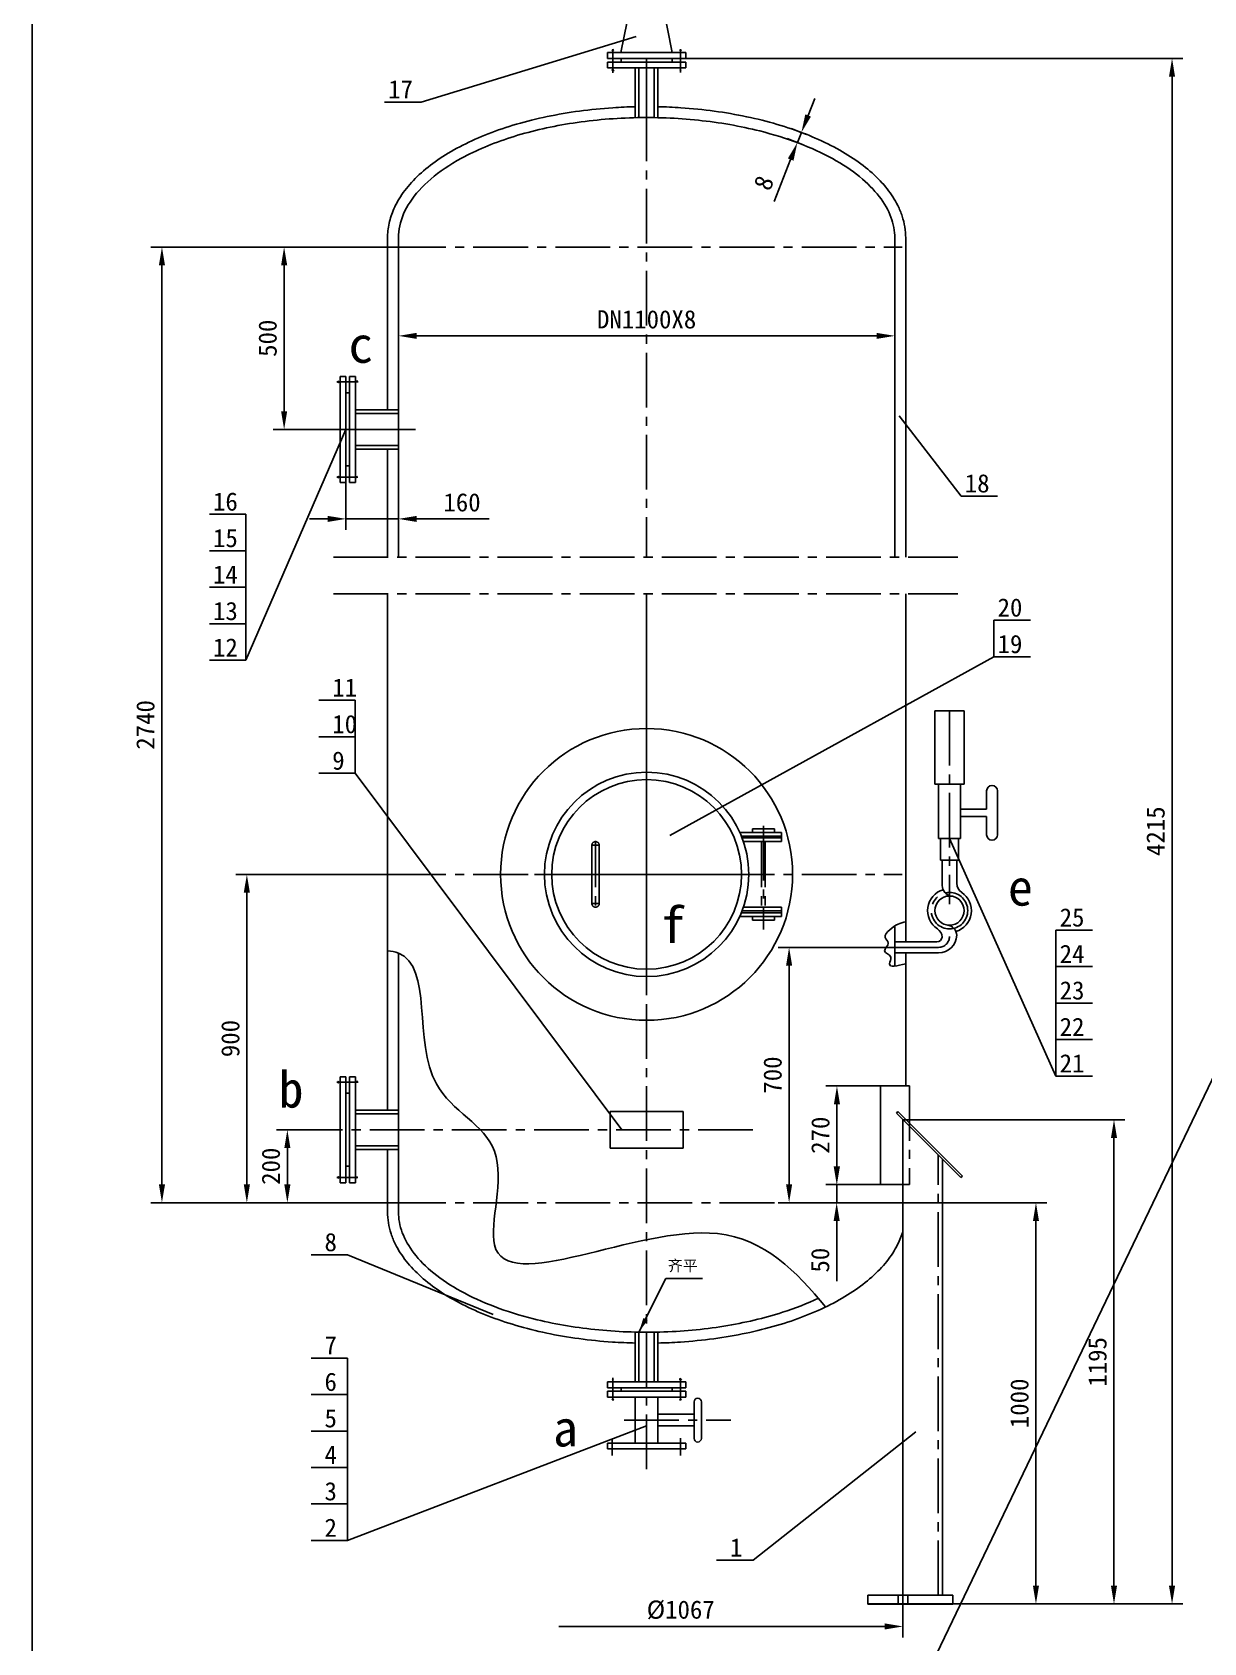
# Model space of a CAD drawing. Extents: x 8550 to 10310, y 662 to 1847.
# Drawn here: x 8885.4 to 9206.4, y 1178.1 to 1619.6 of the extents above; entities that cross this region are included whole.
import ezdxf

# ---------------------------------------------------------------- set-up
doc = ezdxf.new("R2010")
doc.units = 0
doc.header["$LTSCALE"] = 10
doc.header["$MEASUREMENT"] = 0
doc.linetypes.add('CENTER', pattern=[2, 1.25, -0.25, 0.25, -0.25])
doc.linetypes.add('CENTER2', pattern=[1.125, 0.75, -0.125, 0.125, -0.125])
doc.layers.get('0').update_dxf_attribs({"color": 1, "linetype": 'CENTER'})
doc.layers.get('DEFPOINTS').update_dxf_attribs({"linetype": 'CONTINUOUS'})
doc.layers.add('2', color=7, linetype='CONTINUOUS')
doc.dimstyles.get("Standard").update_dxf_attribs({"dimscale": 2, "dimtxt": 3.5, "dimasz": 2, "dimexe": 1.5, "dimexo": 0, "dimgap": 1, "dimtad": 1, "dimdec": 0, "dimdsep": 46, "dimlunit": 6, "dimtxsty": 'Standard', "dimcen": 0, "dimadec": 0, "dimazin": 0, "dimtfac": 1, "dimtdec": 0, "dimtmove": 0, "dimatfit": 1, "dimfxl": 0, "dimtolj": 1, "dimtzin": 0, "dimarcsym": 0})
doc.dimstyles.new('STANDARD$0', dxfattribs={"dimscale": 2, "dimtxt": 2.5, "dimasz": 2.5, "dimexe": 1.5, "dimexo": 0, "dimgap": 1, "dimtad": 1, "dimdec": 4, "dimdsep": 46, "dimlunit": 6, "dimtxsty": 'Standard', "dimcen": 0, "dimadec": 0, "dimazin": 0, "dimtfac": 1, "dimtdec": 4, "dimtmove": 0, "dimatfit": 1, "dimfxl": 0, "dimtolj": 1, "dimtzin": 0, "dimarcsym": 0})

# ---------------------------------------------------------------- blocks, each defined once
blk = doc.blocks.new('*D57')
at = {"layer": '2', "color": 0, "lineweight": -2}
for p, q in [((8983.72, 1560.72), (8951.39, 1560.72)), ((8954.39, 1555.72), (8954.39, 1515.72)), ((8985.72, 1510.72), (8951.39, 1510.72))]:
    blk.add_line(p, q, dxfattribs=at)
at = {"layer": '2', "color": 0}
for points in [[(8953.56, 1555.72), (8955.23, 1555.72), (8954.39, 1560.72)], [(8953.56, 1515.72), (8955.23, 1515.72), (8954.39, 1510.72)]]:
    blk.add_solid(points, dxfattribs=at)
at = {"layer": 'DEFPOINTS', "color": 0}
for p in [(8983.72, 1560.72), (8954.39, 1510.72), (8985.72, 1510.72)]:
    blk.add_point(p, dxfattribs=at)
at = {"layer": '2', "color": 0, "insert": (8949.89, 1535.72), "char_height": 5, "attachment_point": 5, "rotation": 90}
blk.add_mtext('\\A1;500', dxfattribs=at)
blk = doc.blocks.new('*D58')
at = {"layer": '2', "color": 0, "lineweight": -2}
for p, q in [((8967.88, 1318.75), (8952.28, 1318.75)), ((8955.28, 1313.75), (8955.28, 1303.75)), ((8983.72, 1298.75), (8952.28, 1298.75))]:
    blk.add_line(p, q, dxfattribs=at)
at = {"layer": '2', "color": 0}
for points in [[(8954.44, 1313.75), (8956.11, 1313.75), (8955.28, 1318.75)], [(8954.44, 1303.75), (8956.11, 1303.75), (8955.28, 1298.75)]]:
    blk.add_solid(points, dxfattribs=at)
at = {"layer": 'DEFPOINTS', "color": 0}
for p in [(8967.88, 1318.75), (8955.28, 1298.75), (8983.72, 1298.75)]:
    blk.add_point(p, dxfattribs=at)
at = {"layer": '2', "color": 0, "insert": (8950.78, 1308.75), "char_height": 5, "attachment_point": 5, "rotation": 90}
blk.add_mtext('\\A1;200', dxfattribs=at)
blk = doc.blocks.new('*D59')
at = {"layer": '2', "color": 0, "lineweight": -2}
for p, q in [((9105.8, 1308.75), (9105.8, 1313.75)), ((9124.72, 1303.75), (9102.8, 1303.75)), ((9105.8, 1303.75), (9105.8, 1298.75)), ((9123.72, 1298.75), (9102.8, 1298.75)), ((9105.8, 1293.75), (9105.8, 1277.25))]:
    blk.add_line(p, q, dxfattribs=at)
at = {"layer": '2', "color": 0}
for points in [[(9104.97, 1308.75), (9106.63, 1308.75), (9105.8, 1303.75)], [(9104.97, 1293.75), (9106.63, 1293.75), (9105.8, 1298.75)]]:
    blk.add_solid(points, dxfattribs=at)
at = {"layer": 'DEFPOINTS', "color": 0}
for p in [(9124.72, 1303.75), (9105.8, 1298.75), (9123.72, 1298.75)]:
    blk.add_point(p, dxfattribs=at)
at = {"layer": '2', "color": 0, "insert": (9101.3, 1283), "char_height": 5, "attachment_point": 5, "rotation": 90}
blk.add_mtext('\\A1;50', dxfattribs=at)
blk = doc.blocks.new('*D60')
at = {"layer": '2', "color": 0, "lineweight": -2}
for p, q in [((9124.72, 1330.75), (9102.87, 1330.75)), ((9105.87, 1325.75), (9105.87, 1308.75)), ((9124.72, 1303.75), (9102.87, 1303.75))]:
    blk.add_line(p, q, dxfattribs=at)
at = {"layer": '2', "color": 0}
for points in [[(9105.04, 1325.75), (9106.71, 1325.75), (9105.87, 1330.75)], [(9105.04, 1308.75), (9106.71, 1308.75), (9105.87, 1303.75)]]:
    blk.add_solid(points, dxfattribs=at)
at = {"layer": 'DEFPOINTS', "color": 0}
for p in [(9124.72, 1330.75), (9105.87, 1303.75), (9124.72, 1303.75)]:
    blk.add_point(p, dxfattribs=at)
at = {"layer": '2', "color": 0, "insert": (9101.37, 1317.25), "char_height": 5, "attachment_point": 5, "rotation": 90}
blk.add_mtext('\\A1;270', dxfattribs=at)
blk = doc.blocks.new('*D61')
at = {"layer": '2', "color": 0, "lineweight": -2}
for p, q in [((8985.72, 1388.75), (8941.18, 1388.75)), ((8944.18, 1383.75), (8944.18, 1303.75)), ((8985.72, 1298.75), (8941.18, 1298.75))]:
    blk.add_line(p, q, dxfattribs=at)
at = {"layer": '2', "color": 0}
for points in [[(8943.34, 1383.75), (8945.01, 1383.75), (8944.18, 1388.75)], [(8943.34, 1303.75), (8945.01, 1303.75), (8944.18, 1298.75)]]:
    blk.add_solid(points, dxfattribs=at)
at = {"layer": 'DEFPOINTS', "color": 0}
for p in [(8985.72, 1388.75), (8944.18, 1298.75), (8985.72, 1298.75)]:
    blk.add_point(p, dxfattribs=at)
at = {"layer": '2', "color": 0, "insert": (8939.68, 1343.75), "char_height": 5, "attachment_point": 5, "rotation": 90}
blk.add_mtext('\\A1;900', dxfattribs=at)
blk = doc.blocks.new('*D62')
at = {"layer": '2', "color": 0, "lineweight": -2}
for p, q in [((8985.72, 1560.72), (8985.72, 1533.37)), ((9121.72, 1560.72), (9121.72, 1533.37)), ((8990.72, 1536.37), (9116.72, 1536.37))]:
    blk.add_line(p, q, dxfattribs=at)
at = {"layer": '2', "color": 0}
for points in [[(8990.72, 1537.2), (8990.72, 1535.54), (8985.72, 1536.37)], [(9116.72, 1537.2), (9116.72, 1535.54), (9121.72, 1536.37)]]:
    blk.add_solid(points, dxfattribs=at)
at = {"layer": 'DEFPOINTS', "color": 0}
for p in [(8985.72, 1560.72), (9121.72, 1560.72), (9121.72, 1536.37)]:
    blk.add_point(p, dxfattribs=at)
at = {"layer": '2', "color": 0, "insert": (9053.72, 1540.87), "char_height": 5, "attachment_point": 5}
blk.add_mtext('\\A1;DN1100X8', dxfattribs=at)
blk = doc.blocks.new('*D63')
at = {"layer": '2', "color": 0, "lineweight": -2}
for p, q in [((9097.98, 1596.79), (9099.82, 1601.44)), ((9096.43, 1588.8), (9092.24, 1590.46)), ((9097.53, 1591.59), (9093.35, 1593.25)), ((9096.14, 1592.14), (9095.03, 1589.35)), ((9093.19, 1584.7), (9088.65, 1573.24))]:
    blk.add_line(p, q, dxfattribs=at)
at = {"layer": '2', "color": 0}
for points in [[(9097.2, 1597.1), (9098.75, 1596.48), (9096.14, 1592.14)], [(9092.42, 1585.01), (9093.97, 1584.4), (9095.03, 1589.35)]]:
    blk.add_solid(points, dxfattribs=at)
at = {"layer": 'DEFPOINTS', "color": 0}
for p in [(9097.53, 1591.59), (9095.03, 1589.35), (9096.43, 1588.8)]:
    blk.add_point(p, dxfattribs=at)
at = {"layer": '2', "color": 0, "insert": (9085.82, 1578.3), "char_height": 5, "attachment_point": 5, "rotation": 68.4075}
blk.add_mtext('\\A1;8', dxfattribs=at)
blk = doc.blocks.new('*D64')
at = {"layer": '2', "color": 0, "lineweight": -2}
for p, q in [((8971.32, 1496.17), (8971.32, 1483.2)), ((8985.72, 1496.17), (8985.72, 1483.2)), ((8966.32, 1486.2), (8961.32, 1486.2)), ((8971.32, 1486.2), (8985.72, 1486.2)), ((8990.72, 1486.2), (9010.55, 1486.2))]:
    blk.add_line(p, q, dxfattribs=at)
at = {"layer": '2', "color": 0}
for points in [[(8966.32, 1487.03), (8966.32, 1485.36), (8971.32, 1486.2)], [(8990.72, 1487.03), (8990.72, 1485.36), (8985.72, 1486.2)]]:
    blk.add_solid(points, dxfattribs=at)
at = {"layer": 'DEFPOINTS', "color": 0}
for p in [(8971.32, 1496.17), (8985.72, 1496.17), (8985.72, 1486.2)]:
    blk.add_point(p, dxfattribs=at)
at = {"layer": '2', "color": 0, "insert": (9003.14, 1490.7), "char_height": 5, "attachment_point": 5}
blk.add_mtext('\\A1;160', dxfattribs=at)
blk = doc.blocks.new('*D65')
at = {"layer": '2', "color": 0, "lineweight": -2}
for p, q in [((9123.72, 1298.75), (9163.41, 1298.75)), ((9160.41, 1293.75), (9160.41, 1193.75)), ((9114.3, 1188.75), (9163.41, 1188.75))]:
    blk.add_line(p, q, dxfattribs=at)
at = {"layer": '2', "color": 0}
for points in [[(9159.58, 1293.75), (9161.24, 1293.75), (9160.41, 1298.75)], [(9159.58, 1193.75), (9161.24, 1193.75), (9160.41, 1188.75)]]:
    blk.add_solid(points, dxfattribs=at)
at = {"layer": 'DEFPOINTS', "color": 0}
for p in [(9123.72, 1298.75), (9114.3, 1188.75), (9160.41, 1188.75)]:
    blk.add_point(p, dxfattribs=at)
at = {"layer": '2', "color": 0, "insert": (9155.91, 1243.75), "char_height": 5, "attachment_point": 5, "rotation": 90}
blk.add_mtext('\\A1;1000', dxfattribs=at)
blk = doc.blocks.new('*D66')
at = {"layer": '2', "color": 0, "lineweight": -2}
for p, q in [((9123.97, 1321.5), (9184.79, 1321.5)), ((9181.79, 1316.5), (9181.79, 1193.75)), ((9122.67, 1188.75), (9184.79, 1188.75))]:
    blk.add_line(p, q, dxfattribs=at)
at = {"layer": '2', "color": 0}
for points in [[(9180.96, 1316.5), (9182.63, 1316.5), (9181.79, 1321.5)], [(9180.96, 1193.75), (9182.63, 1193.75), (9181.79, 1188.75)]]:
    blk.add_solid(points, dxfattribs=at)
at = {"layer": 'DEFPOINTS', "color": 0}
for p in [(9123.97, 1321.5), (9122.67, 1188.75), (9181.79, 1188.75)]:
    blk.add_point(p, dxfattribs=at)
at = {"layer": '2', "color": 0, "insert": (9177.29, 1255.12), "char_height": 5, "attachment_point": 5, "rotation": 90}
blk.add_mtext('\\A1;1195', dxfattribs=at)
blk = doc.blocks.new('*D69')
at = {"layer": '2', "color": 0, "lineweight": -2}
for p, q in [((9121.72, 1368.75), (9089.77, 1368.75)), ((9092.77, 1363.75), (9092.77, 1303.75)), ((9121.72, 1298.75), (9089.77, 1298.75))]:
    blk.add_line(p, q, dxfattribs=at)
at = {"layer": '2', "color": 0}
for points in [[(9091.94, 1363.75), (9093.6, 1363.75), (9092.77, 1368.75)], [(9091.94, 1303.75), (9093.6, 1303.75), (9092.77, 1298.75)]]:
    blk.add_solid(points, dxfattribs=at)
at = {"layer": 'DEFPOINTS', "color": 0}
for p in [(9121.72, 1368.75), (9092.77, 1298.75), (9121.72, 1298.75)]:
    blk.add_point(p, dxfattribs=at)
at = {"layer": '2', "color": 0, "insert": (9088.27, 1333.75), "char_height": 5, "attachment_point": 5, "rotation": 90}
blk.add_mtext('\\A1;700', dxfattribs=at)
blk = doc.blocks.new('*D70')
at = {"layer": '2', "color": 0, "lineweight": -2}
for p, q in [((9062.97, 1612.43), (9200.7, 1612.43)), ((9197.7, 1607.43), (9197.7, 1193.75)), ((9125.27, 1188.75), (9200.7, 1188.75))]:
    blk.add_line(p, q, dxfattribs=at)
at = {"layer": '2', "color": 0}
for points in [[(9196.86, 1607.43), (9198.53, 1607.43), (9197.7, 1612.43)], [(9196.86, 1193.75), (9198.53, 1193.75), (9197.7, 1188.75)]]:
    blk.add_solid(points, dxfattribs=at)
at = {"layer": 'DEFPOINTS', "color": 0}
for p in [(9062.97, 1612.43), (9125.27, 1188.75), (9197.7, 1188.75)]:
    blk.add_point(p, dxfattribs=at)
at = {"layer": '2', "color": 0, "insert": (9193.2, 1400.59), "char_height": 5, "attachment_point": 5, "rotation": 90}
blk.add_mtext('\\A1;4215', dxfattribs=at)
blk = doc.blocks.new('*D71')
at = {"layer": '2', "color": 0, "lineweight": -2}
for p, q in [((8982.72, 1560.72), (8917.91, 1560.72)), ((8920.91, 1555.72), (8920.91, 1303.75)), ((8982.72, 1298.75), (8917.91, 1298.75))]:
    blk.add_line(p, q, dxfattribs=at)
at = {"layer": '2', "color": 0}
for points in [[(8920.08, 1555.72), (8921.75, 1555.72), (8920.91, 1560.72)], [(8920.08, 1303.75), (8921.75, 1303.75), (8920.91, 1298.75)]]:
    blk.add_solid(points, dxfattribs=at)
at = {"layer": 'DEFPOINTS', "color": 0}
for p in [(8982.72, 1560.72), (8920.91, 1298.75), (8982.72, 1298.75)]:
    blk.add_point(p, dxfattribs=at)
at = {"layer": '2', "color": 0, "insert": (8916.41, 1429.73), "char_height": 5, "attachment_point": 5, "rotation": 90}
blk.add_mtext('\\A1;2740', dxfattribs=at)

msp = doc.modelspace()

# ---------------------------------------------------------------- linework, layer by layer
at = {"linetype": 'CENTER2', "ltscale": 2}
for p, q in [((9044.47037, 1608.43153), (9044.47037, 1614.92592)), ((9053.72037, 1597.14369), (9053.72037, 1614.05234)), ((9062.97037, 1608.56577), (9062.97037, 1614.92592)), ((9053.72037, 1599.21622), (9053.72037, 1475.67086)), ((8983.72037, 1560.71622), (9123.72037, 1560.71622)), ((8974.65019, 1523.76622), (8968.82662, 1523.76622)), ((8990.39887, 1510.71622), (8967.88425, 1510.71622)), ((8974.55142, 1497.66622), (8968.82662, 1497.66622)), ((8967.89624, 1475.67086), (9139.0458, 1475.67086)), ((8967.89624, 1465.67086), (9139.0458, 1465.67086)), ((9053.72037, 1465.67086), (9053.72037, 1223.34207)), ((9136.72037, 1433.61593), (9136.72037, 1380.61762)), ((8983.72037, 1388.74718), (9123.72037, 1388.74718)), ((9121.72037, 1368.74718), (9133.72037, 1368.74718)), ((8974.65019, 1331.79718), (8968.82662, 1331.79718)), ((9125.72037, 1330.74718), (9125.72037, 1303.74718)), ((9082.8653, 1318.74718), (8967.88425, 1318.74718)), ((9133.6092, 1191.14718), (9133.6092, 1311.85835)), ((8974.55142, 1305.69718), (8968.82662, 1305.69718)), ((9125.72037, 1303.74718), (9124.72037, 1303.74718)), ((8983.72037, 1298.74718), (9123.72037, 1298.74718)), ((9044.46961, 1250.74131), (9044.46961, 1244.55348)), ((9062.96961, 1250.69272), (9062.96961, 1244.55348)), ((9047.58371, 1239.14722), (9076.75983, 1239.14722)), ((9044.27736, 1234.01648), (9044.27736, 1229.4123)), ((9062.96961, 1234.19023), (9062.96961, 1229.49917)), ((9123.97037, 1186.63051), (9123.97037, 1191.81537))]:
    msp.add_line(p, q, dxfattribs=at)
at = {"color": 0}
for p, q in [((9079.24976, 1400.24718), (9090.72037, 1400.24718)), ((9082.72037, 1400.24718), (9082.72037, 1401.24718)), ((9082.72037, 1401.24718), (9085.72037, 1401.24718)), ((9088.72037, 1401.24718), (9085.72037, 1401.24718)), ((9088.72037, 1400.24718), (9088.72037, 1401.24718)), ((9090.72037, 1400.24718), (9090.72037, 1397.74718)), ((9038.72037, 1396.74718), (9038.72037, 1388.74718)), ((9038.72037, 1396.74718), (9040.72037, 1396.74718)), ((9039.72037, 1397.74718), (9039.72037, 1379.74718)), ((9040.72037, 1396.74718), (9040.72037, 1388.74718)), ((9079.67706, 1399.24718), (9090.72037, 1399.24718)), ((9079.87376, 1398.74718), (9090.72037, 1398.74718)), ((9080.23451, 1397.74718), (9090.72037, 1397.74718)), ((9085.22037, 1397.74718), (9085.22037, 1379.74718)), ((9086.22037, 1397.74718), (9086.22037, 1379.74718)), ((9038.72037, 1380.74718), (9038.72037, 1388.74718)), ((9040.72037, 1380.74718), (9040.72037, 1388.74718)), ((9038.72037, 1380.74718), (9040.72037, 1380.74718)), ((9079.67706, 1378.24718), (9090.72037, 1378.24718)), ((9079.87376, 1378.74718), (9090.72037, 1378.74718)), ((9080.23451, 1379.74718), (9090.72037, 1379.74718)), ((9090.72037, 1379.74718), (9090.72037, 1377.24718)), ((9079.24976, 1377.24718), (9090.72037, 1377.24718)), ((9082.72037, 1377.24718), (9082.72037, 1376.24718)), ((9082.72037, 1376.24718), (9085.72037, 1376.24718)), ((9088.72037, 1376.24718), (9085.72037, 1376.24718)), ((9088.72037, 1377.24718), (9088.72037, 1376.24718))]:
    msp.add_line(p, q, dxfattribs=at)
at = {"color": 0, "linetype": 'CENTER2', "ltscale": 2}
msp.add_line((9085.72037, 1402.10006), (9085.72037, 1373.63376), dxfattribs=at)
at = {"linetype": 'CENTER2', "ltscale": 2}
msp.add_circle((9136.72037, 1378.81728), 5, dxfattribs=at)
at = {"color": 0}
for centre, start, end in [((9039.72037, 1396.74718), 0, 180), ((9039.72037, 1380.74718), 180, 0)]:
    msp.add_arc(centre, 1, start, end, dxfattribs=at)
at = {"linetype": 'CENTER2', "ltscale": 2}
msp.add_arc((9133.72037, 1371.74718), 3, 270, 0, dxfattribs=at)
at = {"layer": '2'}
for p, q in [((8887.20589, 661.99873), (9455.12171, 1846.64767)), ((8885.36351, 824.02353), (8885.36351, 1643.9984)), ((9046.68105, 1614.03218), (9049.2207, 1626.53066)), ((9060.75968, 1614.03218), (9058.22003, 1626.53066)), ((9050.9, 1618.46516), (8991.9, 1600.46516)), ((9064.47037, 1614.03218), (9042.97037, 1614.03218)), ((9042.97037, 1612.43218), (9042.97037, 1614.03218)), ((9064.47037, 1612.43218), (9042.97037, 1612.43218)), ((9044.65225, 1614.51414), (9044.18921, 1614.77116)), ((9044.22351, 1614.4456), (9044.72084, 1614.8397)), ((9046.72037, 1612.43218), (9046.72037, 1611.43218)), ((9060.72037, 1611.43218), (9060.72037, 1612.43218)), ((9063.28521, 1614.50273), (9062.69949, 1614.81576)), ((9062.78122, 1614.48912), (9063.16262, 1614.8838)), ((9064.47037, 1612.43218), (9064.47037, 1614.03218)), ((9042.97037, 1609.83218), (9042.97037, 1611.43218)), ((9064.47037, 1611.43218), (9042.97037, 1611.43218)), ((9064.47037, 1609.83218), (9042.97037, 1609.83218)), ((9044.65225, 1608.87064), (9044.17206, 1609.36755)), ((9044.78944, 1609.17907), (9044.22351, 1609.05912)), ((9050.62037, 1596.18138), (9050.62037, 1609.83218)), ((9051.62037, 1596.2002), (9051.62037, 1609.83218)), ((9055.82037, 1596.1999), (9055.82037, 1609.83218)), ((9056.82037, 1596.18099), (9056.82037, 1609.83218)), ((9063.15156, 1609.31006), (9062.79898, 1609.07521)), ((9063.11704, 1609.00165), (9062.86672, 1609.31259)), ((9064.47037, 1609.83218), (9064.47037, 1611.43218)), ((8991.9, 1600.46516), (8981.9, 1600.46516)), ((8982.72037, 1563.21622), (8982.72037, 1535.31622)), ((8985.72037, 1563.21622), (8985.72037, 1475.67086)), ((9121.72037, 1563.21622), (9121.72037, 1475.67086)), ((9124.72037, 1563.21622), (9124.72037, 1475.67086)), ((8982.72037, 1535.31622), (8982.72037, 1516.11622)), ((8969.00824, 1523.95182), (8969.50721, 1523.53637)), ((8969.37687, 1524.03668), (8969.01783, 1523.53445)), ((8969.72037, 1525.26622), (8969.72037, 1510.71622)), ((8971.32037, 1525.26622), (8969.72037, 1525.26622)), ((8971.32037, 1525.26622), (8971.32037, 1510.71622)), ((8973.92037, 1525.26622), (8972.32037, 1525.26622)), ((8972.32037, 1525.26622), (8972.32037, 1510.71622)), ((8973.92037, 1525.26622), (8973.92037, 1510.71622)), ((8974.53538, 1523.6349), (8974.1907, 1523.93623)), ((8974.36304, 1523.62055), (8974.42048, 1524.12277)), ((8971.32037, 1520.71622), (8972.32037, 1520.71622)), ((8985.72037, 1516.11622), (8973.92037, 1516.11622)), ((8985.72037, 1515.11622), (8973.92037, 1515.11622)), ((9122.9, 1514.46516), (9139.9, 1492.46516)), ((8971.32037, 1510.71622), (8943.9, 1447.46516)), ((8969.72037, 1496.16622), (8969.72037, 1510.71622)), ((8971.32037, 1496.16622), (8971.32037, 1510.71622)), ((8972.32037, 1496.16622), (8972.32037, 1510.71622)), ((8973.92037, 1496.16622), (8973.92037, 1510.71622)), ((8985.72037, 1506.31622), (8973.92037, 1506.31622)), ((8985.72037, 1505.31622), (8973.92037, 1505.31622)), ((8982.72037, 1505.31622), (8982.72037, 1475.67086)), ((8969.00824, 1497.48062), (8969.50721, 1497.89608)), ((8969.37687, 1497.39577), (8969.01783, 1497.89799)), ((8971.32037, 1500.71622), (8972.32037, 1500.71622)), ((8974.46751, 1497.84278), (8974.12283, 1497.54145)), ((8974.26644, 1497.94322), (8974.32389, 1497.441)), ((8971.32037, 1496.16622), (8969.72037, 1496.16622)), ((8973.92037, 1496.16622), (8972.32037, 1496.16622)), ((9139.9, 1492.46516), (9149.9, 1492.46516)), ((8943.9, 1487.46516), (8933.9, 1487.46516)), ((8943.9, 1487.46516), (8943.9, 1447.46516)), ((8943.9, 1477.46516), (8933.9, 1477.46516)), ((8943.9, 1467.46516), (8933.9, 1467.46516)), ((8982.72037, 1465.67086), (8982.72037, 1324.14718)), ((9124.72037, 1465.67086), (9124.72037, 1370.24718)), ((8943.9, 1457.46516), (8933.9, 1457.46516)), ((9148.89132, 1458.416), (9158.89132, 1458.416)), ((9148.89132, 1458.416), (9148.89132, 1448.416)), ((9060.11574, 1399.42576), (9148.89132, 1448.416)), ((9148.89132, 1448.416), (9158.89132, 1448.416)), ((8943.9, 1447.46516), (8933.9, 1447.46516)), ((8973.9, 1436.46516), (8963.9, 1436.46516)), ((8973.9, 1436.46516), (8973.9, 1416.46516)), ((9140.72037, 1433.61593), (9132.72037, 1433.61593)), ((9132.72037, 1413.49867), (9132.72037, 1433.61593)), ((9140.72037, 1413.49867), (9140.72037, 1433.61593)), ((8973.9, 1426.46516), (8963.9, 1426.46516)), ((9053.7306, 1416.17838), (9053.7306, 1419.5137)), ((8973.9, 1416.46516), (8963.9, 1416.46516)), ((9046.9, 1318.74718), (8973.9, 1416.46516)), ((9134.72037, 1413.49867), (9132.72037, 1413.49867)), ((9133.72037, 1398.62824), (9133.72037, 1413.49867)), ((9138.72037, 1413.49867), (9134.72037, 1413.49867)), ((9138.72037, 1413.49867), (9139.22037, 1413.49867)), ((9138.72037, 1413.49867), (9140.72037, 1413.49867)), ((9139.72037, 1398.62824), (9139.72037, 1413.49867)), ((9146.89133, 1406.62824), (9146.89133, 1411.62824)), ((9149.89133, 1411.62824), (9149.89133, 1399.62824)), ((9139.72037, 1406.62824), (9146.89133, 1406.62824)), ((9139.72037, 1404.62824), (9146.89133, 1404.62824)), ((9146.89133, 1399.62824), (9146.89133, 1404.62824)), ((9139.72037, 1398.62824), (9133.72037, 1398.62824)), ((9134.22037, 1392.62824), (9134.22037, 1398.62824)), ((9136.72037, 1398.62824), (9165.9, 1333.46516)), ((9139.22037, 1392.62824), (9139.22037, 1398.62824)), ((9139.22037, 1392.62824), (9134.22037, 1392.62824)), ((9134.72037, 1385.74548), (9134.72037, 1392.62824)), ((9138.72037, 1386.30059), (9138.72037, 1392.62824)), ((9026.29941, 1388.74718), (9022.96408, 1388.74718)), ((9121.72037, 1374.64332), (9121.72037, 1363.63871)), ((9165.9, 1373.46516), (9175.9, 1373.46516)), ((9165.9, 1373.46516), (9165.9, 1333.46516)), ((9121.72037, 1370.24718), (9133.22037, 1370.24718)), ((8985.72037, 1367.18126), (8985.72037, 1296.24718)), ((9121.72037, 1367.24718), (9133.72037, 1367.24718)), ((9124.72037, 1367.24718), (9124.72037, 1330.74718)), ((9053.7306, 1361.31599), (9053.7306, 1357.98067)), ((9165.9, 1363.46516), (9175.9, 1363.46516)), ((9165.9, 1353.46516), (9175.9, 1353.46516)), ((9165.9, 1343.46516), (9175.9, 1343.46516)), ((9165.9, 1333.46516), (9175.9, 1333.46516)), ((8969.00824, 1331.98278), (8969.50721, 1331.56733)), ((8969.37687, 1332.06764), (8969.01783, 1331.56541)), ((8971.32037, 1333.29718), (8969.72037, 1333.29718)), ((8969.72037, 1333.29718), (8969.72037, 1318.74718)), ((8971.32037, 1333.29718), (8971.32037, 1318.74718)), ((8973.92037, 1333.29718), (8972.32037, 1333.29718)), ((8972.32037, 1333.29718), (8972.32037, 1318.74718)), ((8973.92037, 1333.29718), (8973.92037, 1318.74718)), ((8974.53538, 1331.66586), (8974.1907, 1331.96719)), ((8974.36304, 1331.65151), (8974.42048, 1332.15373)), ((9124.72037, 1330.74718), (9117.84208, 1330.74718)), ((9117.84208, 1330.74718), (9117.84208, 1303.74718)), ((9125.72037, 1330.74718), (9124.72037, 1330.74718)), ((9125.72037, 1330.74718), (9125.72037, 1320.59571)), ((8971.32037, 1328.74718), (8972.32037, 1328.74718)), ((8985.72037, 1324.14718), (8973.92037, 1324.14718)), ((8985.72037, 1323.14718), (8973.92037, 1323.14718)), ((9043.72037, 1318.74718), (9043.72037, 1323.74718)), ((9043.72037, 1323.74718), (9063.72037, 1323.74718)), ((9063.72037, 1323.74718), (9063.72037, 1313.74718)), ((9122.59397, 1323.72211), (9122.16971, 1323.29785)), ((9139.84737, 1305.62018), (9122.16971, 1323.29785)), ((9124.72037, 1321.59571), (9122.59397, 1323.72211)), ((9123.97037, 1321.49718), (9123.97037, 1191.14718)), ((9125.72037, 1320.59571), (9124.72037, 1321.59571)), ((9140.27164, 1306.04444), (9125.72037, 1320.59571)), ((8969.72037, 1304.19718), (8969.72037, 1318.74718)), ((8971.32037, 1304.19718), (8971.32037, 1318.74718)), ((8972.32037, 1304.19718), (8972.32037, 1318.74718)), ((8973.92037, 1304.19718), (8973.92037, 1318.74718)), ((9043.72037, 1313.74718), (9043.72037, 1318.74718)), ((8985.72037, 1314.34718), (8973.92037, 1314.34718)), ((8985.72037, 1313.34718), (8973.92037, 1313.34718)), ((8982.72037, 1313.34718), (8982.72037, 1296.24718)), ((9063.72037, 1313.74718), (9043.72037, 1313.74718)), ((8971.32037, 1308.74718), (8972.32037, 1308.74718)), ((9134.8092, 1191.14718), (9134.8092, 1310.65835)), ((8969.00824, 1305.51158), (8969.50721, 1305.92704)), ((8969.37687, 1305.42673), (8969.01783, 1305.92896)), ((8971.32037, 1304.19718), (8969.72037, 1304.19718)), ((8973.92037, 1304.19718), (8972.32037, 1304.19718)), ((8974.46751, 1305.87374), (8974.12283, 1305.57241)), ((8974.26644, 1305.97419), (8974.32389, 1305.47196)), ((9117.84208, 1303.74718), (9124.72037, 1303.74718)), ((9140.27164, 1306.04444), (9139.84737, 1305.62018)), ((8971.78081, 1284.46516), (8961.78081, 1284.46516)), ((9011.69635, 1268.10615), (8971.78081, 1284.46516)), ((9050.61961, 1263.28243), (9050.61961, 1249.64722)), ((9051.61961, 1263.26352), (9051.61961, 1249.64722)), ((9055.81961, 1263.2632), (9055.81961, 1249.64722)), ((9056.81961, 1263.28201), (9056.81961, 1249.64722)), ((8971.78081, 1256.17029), (8961.78081, 1256.17029)), ((8971.78081, 1256.17029), (8971.78081, 1206.17029)), ((9042.96961, 1249.64722), (9042.96961, 1248.04722)), ((9042.96961, 1249.64722), (9064.46961, 1249.64722)), ((9044.28842, 1250.16934), (9044.641, 1250.40419)), ((9044.32294, 1250.47775), (9044.57326, 1250.16681)), ((9062.65054, 1250.30033), (9063.21647, 1250.42028)), ((9062.78774, 1250.60876), (9063.26792, 1250.11185)), ((9064.46961, 1249.64722), (9064.46961, 1248.04722)), ((8971.78081, 1246.17029), (8961.78081, 1246.17029)), ((9042.96961, 1248.04722), (9064.46961, 1248.04722)), ((9042.96961, 1247.04722), (9064.46961, 1247.04722)), ((9042.96961, 1247.04722), (9042.96961, 1245.44722)), ((9042.96961, 1245.44722), (9064.46961, 1245.44722)), ((9046.71961, 1248.04722), (9046.71961, 1247.04722)), ((9050.61961, 1245.44722), (9050.61961, 1232.84722)), ((9056.81961, 1245.44722), (9056.81961, 1232.84722)), ((9060.72037, 1248.04722), (9060.72037, 1247.04722)), ((9063.21647, 1245.0338), (9062.71914, 1244.6397)), ((9064.46961, 1247.04722), (9064.46961, 1245.44722)), ((9044.15477, 1244.97667), (9044.7405, 1244.66364)), ((9044.65877, 1244.99028), (9044.27736, 1244.5956)), ((9056.81961, 1240.74722), (9066.71961, 1240.74722)), ((9062.78774, 1244.96526), (9063.25077, 1244.70824)), ((9066.71961, 1234.14722), (9066.71961, 1244.14722)), ((9068.71961, 1234.14722), (9068.71961, 1244.14722)), ((9053.72037, 1237.54722), (8971.78081, 1206.17029)), ((9056.81961, 1237.54722), (9066.71961, 1237.54722)), ((8971.78081, 1236.17029), (8961.78081, 1236.17029)), ((9047.96961, 1232.84722), (9042.96961, 1232.84722)), ((9042.96961, 1232.84722), (9042.96961, 1231.24722)), ((9047.96961, 1232.84722), (9059.46961, 1232.84722)), ((9059.46961, 1232.84722), (9064.46961, 1232.84722)), ((9064.46961, 1232.84722), (9064.46961, 1231.24722)), ((9127.51644, 1235.90855), (9082.90881, 1200.76709)), ((9042.96961, 1231.24722), (9047.96961, 1231.24722)), ((9047.96961, 1231.24722), (9059.46961, 1231.24722)), ((9064.46961, 1231.24722), (9059.46961, 1231.24722)), ((8971.78081, 1226.17029), (8961.78081, 1226.17029)), ((8971.78081, 1216.17029), (8961.78081, 1216.17029)), ((8971.78081, 1206.17029), (8961.78081, 1206.17029)), ((9082.90881, 1200.76709), (9072.90881, 1200.76709)), ((9137.63763, 1191.14718), (9114.30311, 1191.14718)), ((9114.30311, 1191.14718), (9114.30311, 1188.74718)), ((9137.63763, 1188.74718), (9114.30311, 1188.74718)), ((9122.67037, 1188.74718), (9122.67037, 1191.14718)), ((9125.27037, 1188.74718), (9125.27037, 1191.14718)), ((9137.63763, 1188.74718), (9137.63763, 1191.14718)), ((9123.97037, 1186.63051), (9123.97037, 1179.60165)), ((9118.97037, 1182.60165), (9029.70736, 1182.60165))]:
    msp.add_line(p, q, dxfattribs=at)
at = {"layer": '2', "color": 0}
for p, q in [((9053.72037, 1454.71556), (9053.72037, 1361.19839)), ((9025.72037, 1388.74718), (9086.22037, 1388.74718))]:
    msp.add_line(p, q, dxfattribs=at)
at = {"layer": '2'}
for centre, radius in [((9053.72037, 1388.74718), 40), ((9053.72037, 1388.74718), 28), ((9053.72037, 1388.74718), 26), ((9136.72037, 1378.81728), 4)]:
    msp.add_circle(centre, radius, dxfattribs=at)
for centre, radius, start, end in [((9148.39133, 1411.62824), 1.5, 0, 180), ((9148.39133, 1399.62824), 1.5, 180, 360), ((9141.72037, 1386.30059), 3, 180, 236.2510114), ((9136.72037, 1378.81728), 6, 106.9955546, 236.2510114), ((9137.72037, 1385.74548), 3, 180, 261.7867893), ((9136.72037, 1378.81728), 6, 286.9955546, 56.2510114), ((9131.72037, 1371.33396), 3, 4.6296294, 56.2510114), ((9135.72037, 1371.88907), 3, 2.986486, 81.7867893), ((9133.22037, 1371.74718), 1.5, 270, 353.4509317), ((9133.72037, 1372.24718), 5, 270, 357.6867827), ((9067.71961, 1244.14722), 1, 0, 180), ((9067.71961, 1234.14722), 1, 180, 0)]:
    msp.add_arc(centre, radius, start, end, dxfattribs=at)
for points, knots in [([(9050.62037, 1599.18211), (9048.56602, 1599.13688), (9046.51557, 1599.04674), (9041.38809, 1598.70768), (9038.32614, 1598.40092), (9032.30836, 1597.58744), (9029.35257, 1597.08074), (9023.59802, 1595.87575), (9020.79928, 1595.17748), (9015.40688, 1593.60076), (9012.81325, 1592.72234), (9007.87542, 1590.7994), (9005.53125, 1589.7549), (9001.13239, 1587.51606), (8999.07771, 1586.32175), (8995.29313, 1583.80112), (8993.56322, 1582.47482), (8990.45898, 1579.70912), (8989.0846, 1578.26968), (8986.71864, 1575.29795), (8985.72706, 1573.76552), (8984.28492, 1570.89722), (8983.77122, 1569.57201), (8983.03686, 1566.8925), (8982.81633, 1565.53824), (8982.72876, 1563.85949), (8982.72037, 1563.53786), (8982.72037, 1563.21622)], [4.756374608, 4.756374608, 4.756374608, 4.756374608, 4.84387683, 4.84387683, 4.976434495, 4.976434495, 5.108992161, 5.108992161, 5.241549826, 5.241549826, 5.374107491, 5.374107491, 5.506665156, 5.506665156, 5.639222821, 5.639222821, 5.771780486, 5.771780486, 5.904338152, 5.904338152, 6.036895817, 6.036895817, 6.147001407, 6.147001407, 6.257106997, 6.257106997, 6.283185307, 6.283185307, 6.283185307, 6.283185307]), ([(9124.72037, 1563.21622), (9124.72037, 1564.21995), (9124.63857, 1565.22366), (9124.3127, 1567.22133), (9124.06864, 1568.21527), (9123.42181, 1570.18468), (9123.01907, 1571.16015), (9121.75824, 1573.69072), (9120.77305, 1575.22447), (9118.41945, 1578.19919), (9117.05104, 1579.64029), (9113.95827, 1582.40964), (9112.23387, 1583.73792), (9108.45977, 1586.2628), (9106.41006, 1587.45938), (9102.02055, 1589.70305), (9099.68074, 1590.7501), (9094.75097, 1592.67839), (9092.16102, 1593.55962), (9086.77524, 1595.14213), (9083.97944, 1595.84341), (9078.22997, 1597.05457), (9075.27632, 1597.56445), (9069.26198, 1598.38437), (9066.20132, 1598.69441), (9061.02544, 1599.0423), (9058.92494, 1599.13578), (9056.82037, 1599.18211)], [3.141592654, 3.141592654, 3.141592654, 3.141592654, 3.22297594, 3.22297594, 3.304359227, 3.304359227, 3.385742513, 3.385742513, 3.518300178, 3.518300178, 3.650857844, 3.650857844, 3.783415509, 3.783415509, 3.915973174, 3.915973174, 4.048530839, 4.048530839, 4.181088504, 4.181088504, 4.313646169, 4.313646169, 4.446203835, 4.446203835, 4.5787615, 4.5787615, 4.668403354, 4.668403354, 4.668403354, 4.668403354]), ([(9121.72037, 1563.21622), (9121.72037, 1565.11845), (9121.3718, 1567.02259), (9119.95495, 1570.82735), (9118.8839, 1572.72761), (9116.00796, 1576.45522), (9114.2031, 1578.28089), (9109.90512, 1581.76828), (9107.41264, 1583.42958), (9101.82592, 1586.51136), (9098.73204, 1587.93184), (9092.05322, 1590.47239), (9088.46848, 1591.5925), (9079.39511, 1593.87578), (9073.72694, 1594.86816), (9062.05967, 1596.09283), (9056.06142, 1596.32511), (9044.1482, 1596.01255), (9038.23409, 1595.46772), (9026.89819, 1593.64101), (9021.47724, 1592.35913), (9011.50585, 1589.15553), (9006.95639, 1587.23366), (8999.78445, 1583.30889), (8996.96098, 1581.38809), (8992.2297, 1577.34321), (8990.32317, 1575.22022), (8987.48131, 1570.90481), (8986.54469, 1568.71597), (8985.83837, 1565.42711), (8985.72037, 1564.3216), (8985.72037, 1563.21622)], [3.141592654, 3.141592654, 3.141592654, 3.141592654, 3.325679094, 3.325679094, 3.509765535, 3.509765535, 3.693851976, 3.693851976, 3.877938417, 3.877938417, 4.062024858, 4.062024858, 4.246111299, 4.246111299, 4.505462237, 4.505462237, 4.764813175, 4.764813175, 5.024164113, 5.024164113, 5.283515051, 5.283515051, 5.542865989, 5.542865989, 5.753981881, 5.753981881, 5.965097773, 5.965097773, 6.176213665, 6.176213665, 6.283185307, 6.283185307, 6.283185307, 6.283185307]), ([(9124.72037, 1375.70787), (9123.97507, 1375.59275), (9122.39057, 1375.20149), (9120.50882, 1373.80712), (9118.36189, 1371.62498), (9120.78574, 1369.80477), (9117.69544, 1367.53568), (9121.43406, 1366.52807), (9119.19062, 1362.88534), (9122.43084, 1363.69788), (9124.72037, 1364.27201)], [2.724006609, 2.724006609, 2.724006609, 2.724006609, 4.97625919, 7.747349755, 10.181255747, 11.905707233, 14.283455445, 16.679043621, 18.522648883, 22.962528917, 22.962528917, 22.962528917, 22.962528917]), ([(8982.72037, 1367.77956), (8983.82421, 1367.70156), (8995.61685, 1365.55775), (8986.33223, 1329.27056), (9018.90172, 1316.43131), (9000.52544, 1264.73171), (9071.67377, 1304.19441), (9094.70058, 1279.90788), (9102.77185, 1270.16524)], [8.139418483, 8.139418483, 8.139418483, 8.139418483, 11.651072182, 49.017368092, 73.381833606, 99.014836524, 160.151987125, 196.077214623, 196.077214623, 196.077214623, 196.077214623]), ([(8982.72037, 1296.24718), (8982.72037, 1295.24346), (8982.80216, 1294.23975), (8983.12804, 1292.24208), (8983.37209, 1291.24814), (8984.01892, 1289.27873), (8984.42167, 1288.30326), (8985.6825, 1285.77269), (8986.66769, 1284.23894), (8989.02128, 1281.26422), (8990.38969, 1279.82312), (8993.48246, 1277.05377), (8995.20687, 1275.72549), (8998.98096, 1273.20061), (9001.03067, 1272.00402), (9005.42019, 1269.76036), (9007.75999, 1268.71331), (9012.68976, 1266.78502), (9015.27972, 1265.90379), (9020.66549, 1264.32128), (9023.46129, 1263.62), (9029.21077, 1262.40883), (9032.16442, 1261.89896), (9038.17876, 1261.07904), (9041.23941, 1260.769), (9046.41505, 1260.42112), (9048.51529, 1260.32765), (9050.61961, 1260.28132)], [0, 0, 0, 0, 0.081383287, 0.081383287, 0.162766573, 0.162766573, 0.24414986, 0.24414986, 0.376707525, 0.376707525, 0.50926519, 0.50926519, 0.641822855, 0.641822855, 0.77438052, 0.77438052, 0.906938186, 0.906938186, 1.039495851, 1.039495851, 1.172053516, 1.172053516, 1.304611181, 1.304611181, 1.437168846, 1.437168846, 1.526800015, 1.526800015, 1.526800015, 1.526800015]), ([(8985.72037, 1296.24718), (8985.72037, 1294.34496), (8986.06893, 1292.44082), (8987.48578, 1288.63606), (8988.55683, 1286.73579), (8991.43277, 1283.00819), (8993.23763, 1281.18252), (8997.53562, 1277.69513), (9000.0281, 1276.03383), (9005.61481, 1272.95205), (9008.70869, 1271.53157), (9015.38751, 1268.99101), (9018.97226, 1267.87091), (9028.04563, 1265.58763), (9033.71379, 1264.59525), (9045.38107, 1263.37058), (9051.37932, 1263.1383), (9063.29254, 1263.45086), (9069.20664, 1263.99569), (9080.54254, 1265.82239), (9085.9635, 1267.10428), (9094.46044, 1269.83417), (9097.75534, 1271.12102), (9100.77811, 1272.53924)], [0, 0, 0, 0, 0.184086441, 0.184086441, 0.368172882, 0.368172882, 0.552259323, 0.552259323, 0.736345763, 0.736345763, 0.920432204, 0.920432204, 1.104518645, 1.104518645, 1.363869583, 1.363869583, 1.623220521, 1.623220521, 1.882571459, 1.882571459, 2.141922397, 2.141922397, 2.32457456, 2.32457456, 2.32457456, 2.32457456]), ([(9056.81961, 1260.28128), (9058.87421, 1260.3265), (9060.92491, 1260.41665), (9066.05265, 1260.75572), (9069.1146, 1261.06249), (9075.13237, 1261.87596), (9078.08816, 1262.38267), (9083.84272, 1263.58766), (9086.64145, 1264.28593), (9092.03385, 1265.86264), (9094.62749, 1266.74107), (9099.56531, 1268.66401), (9101.90948, 1269.70851), (9106.30834, 1271.94734), (9108.36303, 1273.14166), (9112.1476, 1275.66229), (9113.87751, 1276.98859), (9116.98176, 1279.75429), (9118.35614, 1281.19372), (9120.72209, 1284.16546), (9121.71367, 1285.69789), (9123.11732, 1288.48962), (9123.60858, 1289.73555), (9123.97037, 1290.99484)], [1.614771269, 1.614771269, 1.614771269, 1.614771269, 1.702284177, 1.702284177, 1.834841842, 1.834841842, 1.967399507, 1.967399507, 2.099957172, 2.099957172, 2.232514838, 2.232514838, 2.365072503, 2.365072503, 2.497630168, 2.497630168, 2.630187833, 2.630187833, 2.762745498, 2.762745498, 2.895303164, 2.895303164, 2.998930965, 2.998930965, 2.998930965, 2.998930965])]:
    msp.add_open_spline(points, degree=3, knots=knots, dxfattribs=at)
msp.add_solid([(9118.97037, 1183.43498), (9118.97037, 1181.76832), (9123.97037, 1182.60165)], dxfattribs=at)

# ---------------------------------------------------------------- texts
at = {"layer": '2', "attachment_point": 1}
for s, insert, char_height, width in [('17', (8982.9, 1606.45902), 5, 6.214583), ('{\\fSimSun|b0|i0|c134|p54;c}', (8972, 1539), 10, 19.9092855), ('18', (9140.9, 1498.45902), 5, 6.214583), ('16', (8934.9, 1493.45902), 5, 6.214583), ('15', (8934.9, 1483.45902), 5, 6.214583), ('14', (8934.9, 1473.45902), 5, 6.214583), ('13', (8934.9, 1463.45902), 5, 6.214583), ('20', (9149.89132, 1464.40985), 5, 6.214583), ('12', (8934.9, 1453.45902), 5, 6.214583), ('19', (9149.89132, 1454.40985), 5, 6.214583), ('11', (8967.57115, 1442.45902), 5, 3.5434327), ('10', (8967.57115, 1432.45902), 5, 3.5434327), ('9', (8967.57115, 1422.45902), 5, 3.5434327), ('{\\fSimSun|b0|i0|c134|p54;e}', (9152.7376, 1390.18867), 10, 24.8366575), ('{\\fSimSun|b0|i0|c134|p54;f}', (9057.5719, 1379.90814), 10, 24.8366575), ('25', (9166.9, 1379.45902), 5, 6.214583), ('24', (9166.9, 1369.45902), 5, 6.214583), ('23', (9166.9, 1359.45902), 5, 6.214583), ('22', (9166.9, 1349.45902), 5, 6.214583), ('21', (9166.9, 1339.45902), 5, 6.214583), ('{\\fSimSun|b0|i0|c134|p54;b}', (8952.89663, 1334.84359), 10, 11.8328944), ('8', (8965.45196, 1290.45902), 5, 3.5434327), ('{\\fSimSun|b0|i0|c134|p54;齐平}', (9059.52587, 1283), 3, 9.4741348), ('7', (8965.45196, 1262.16415), 5, 3.5434327), ('6', (8965.45196, 1252.16415), 5, 3.5434327), ('5', (8965.45196, 1242.16415), 5, 3.5434327), ('{\\fSimSun|b0|i0|c134|p54;a}', (9028.08752, 1241.94281), 10, 24.8366575), ('4', (8965.45196, 1232.16415), 5, 3.5434327), ('3', (8965.45196, 1222.16415), 5, 3.5434327), ('2', (8965.45196, 1212.16415), 5, 3.5434327), ('1', (9076.57996, 1206.76095), 5, 3.5434327)]:
    msp.add_mtext(s, dxfattribs=dict(at, insert=insert, char_height=char_height, width=width))
at = {"layer": '2', "color": 1, "insert": (9063.06831, 1187.10165), "char_height": 5, "attachment_point": 5}
msp.add_mtext('%%c1067', dxfattribs=at)

# ---------------------------------------------------------------- dimensions: what is measured, and where the dimension line sits
at = {"layer": '2'}
for base, p1, p2, text, picture, middle in [((9197.6975, 1188.74718), (9062.97037, 1612.43218), (9125.27037, 1188.74718), '4215', '*D70', (9193.1975, 1400.58968)), ((8944.17673, 1298.74718), (8985.72037, 1388.74718), (8985.72037, 1298.74718), '900', '*D61', (8939.67673, 1343.74718)), ((9092.76882, 1298.74718), (9121.72037, 1368.74718), (9121.72037, 1298.74718), '700', '*D69', (9088.26882, 1333.74718)), ((9105.87322, 1303.74718), (9124.72037, 1330.74718), (9124.72037, 1303.74718), '270', '*D60', (9101.37322, 1317.24718)), ((9105.80033, 1298.74718), (9124.72037, 1303.74718), (9123.72037, 1298.74718), '50', '*D59', (9101.30033, 1282.99718))]:
    dim = msp.add_linear_dim(base=base, p1=p1, p2=p2, angle=90, text=text, dimstyle='STANDARD$0', dxfattribs=at)
    dim.commit()
    dim.dimension.update_dxf_attribs({"geometry": picture, "text_midpoint": middle})
at = {"layer": '2', "color": 1}
dim = msp.add_aligned_dim(p1=(9097.53075, 1591.59035), p2=(9096.42674, 1588.80086), distance=-1.5003, text='8', dimstyle='STANDARD$0', dxfattribs=at)
dim.commit()
dim.dimension.update_dxf_attribs({"geometry": '*D63', "text_midpoint": (9085.81814, 1578.30137)})
dim = msp.add_linear_dim(base=(8920.91464, 1298.74718), p1=(8982.72037, 1560.71622), p2=(8982.72037, 1298.74718), angle=90, text='2740', dimstyle='STANDARD$0', dxfattribs=at)
dim.commit()
dim.dimension.update_dxf_attribs({"geometry": '*D71', "text_midpoint": (8920.91464, 1429.7317), "dimtype": 160})
at = {"layer": '2'}
for base, p1, p2, text, picture, middle in [((8954.39179, 1510.71622), (8983.72037, 1560.71622), (8985.72037, 1510.71622), '500', '*D57', (8954.39179, 1535.71622)), ((8955.27504, 1298.74718), (8967.88425, 1318.74718), (8983.72037, 1298.74718), '200', '*D58', (8955.27504, 1308.74718))]:
    dim = msp.add_linear_dim(base=base, p1=p1, p2=p2, angle=90, text=text, dimstyle='STANDARD$0', dxfattribs=at)
    dim.commit()
    dim.dimension.update_dxf_attribs({"geometry": picture, "text_midpoint": middle, "dimtype": 160})
at = {"layer": '2', "color": 1}
dim = msp.add_linear_dim(base=(9121.72037, 1536.37015), p1=(8985.72037, 1560.71622), p2=(9121.72037, 1560.71622), text='DN1100X8', dimstyle='STANDARD$0', dxfattribs=at)
dim.commit()
dim.dimension.update_dxf_attribs({"geometry": '*D62', "text_midpoint": (9053.72037, 1540.87015)})
at = {"layer": '2'}
dim = msp.add_linear_dim(base=(8985.72037, 1486.19619), p1=(8971.32037, 1496.16622), p2=(8985.72037, 1496.16622), text='160', dimstyle='STANDARD$0', dxfattribs=at)
dim.commit()
dim.dimension.update_dxf_attribs({"geometry": '*D64', "text_midpoint": (9003.13703, 1490.69619)})
at = {"layer": '2', "color": 1}
for base, p1, p2, text, picture, middle in [((9181.79204, 1188.74718), (9123.97037, 1321.49718), (9122.67037, 1188.74718), '1195', '*D66', (9177.29204, 1255.12218)), ((9160.41158, 1188.74718), (9123.72037, 1298.74718), (9114.30311, 1188.74718), '1000', '*D65', (9155.91158, 1243.74718))]:
    dim = msp.add_linear_dim(base=base, p1=p1, p2=p2, angle=90, text=text, dimstyle='STANDARD$0', dxfattribs=at)
    dim.commit()
    dim.dimension.update_dxf_attribs({"geometry": picture, "text_midpoint": middle})

# ---------------------------------------------------------------- leaders
at = {"layer": '2'}
msp.add_leader([(9051.61961, 1263.26352), (9059, 1278), (9069, 1278)], dimstyle='Standard', override={"dimgap": 1, "dimtad": 0}, dxfattribs=at)

doc.saveas('drawing.dxf')
